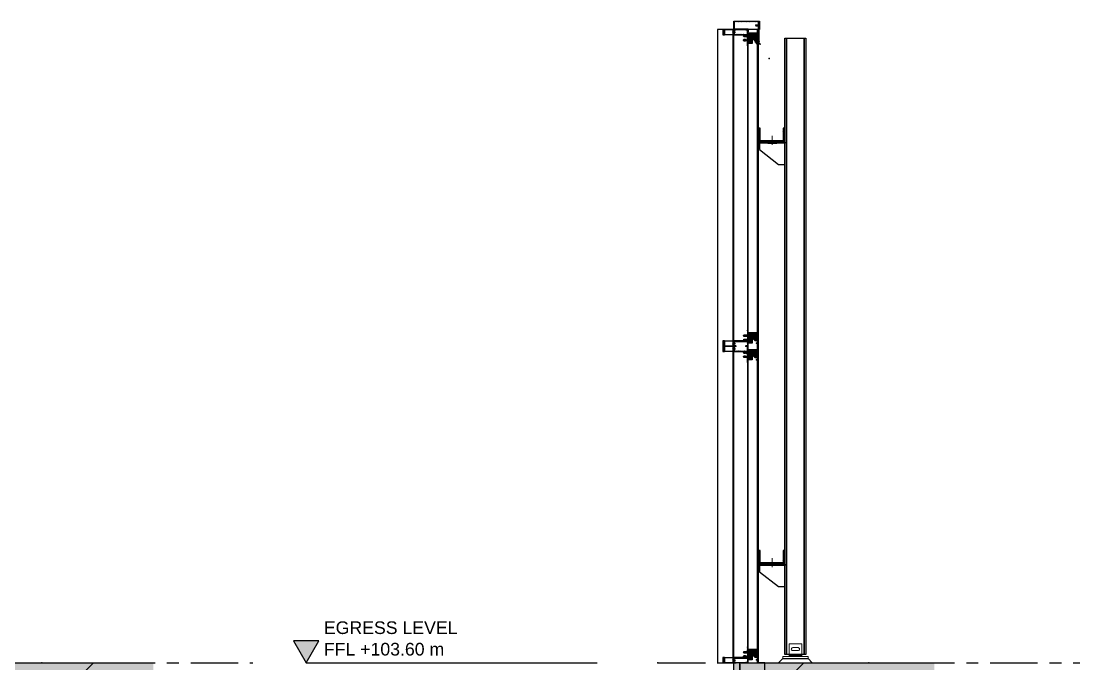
# Model space of a CAD drawing. Header units: millimetres. Extents: x -25371 to 2282244, y -90657 to 147824.
# Drawn here: x 2051608 to 2056627, y -2337 to 707 of the extents above; entities that cross this region are included whole.
import ezdxf
from ezdxf.xclip import XClip

# ---------------------------------------------------------------- set-up
doc = ezdxf.new("R2010")
doc.units = ezdxf.units.MM
doc.header["$XCLIPFRAME"] = 0
doc.set_wipeout_variables(frame=1)
for name, pattern in [('CENTER', [50.8, 31.75, -6.35, 6.35, -6.35]), ('TA_GL_000.90000', [2.475, 0.9, -0.225, 0.225, -0.225, 0.9]), ('TA_HL_001.00000', [6.5, 3.55, -2.95]), ('XKITLINE00', [0])]:
    doc.linetypes.add(name, pattern=pattern)
for name, color, linetype in [('000 - 0_SYM_DWG_GRIDLINE_MAIN_COLOR_251', 7, 'Continuous'), ('000 - 0_SYM_DWG_LEVEL_MAIN_COLOR_2', 7, 'Continuous'), ('000 - 0_SYM_DWG_LEVEL_TEXT', 7, 'Continuous'), ('000 - CONCRETE_COL_CUT_COLOR_1', 7, 'Continuous'), ('000 - CONCRETE_COL_CUT_COLOR_5', 7, 'Continuous'), ('000 - CONCRETE_COL_HATCH_', 7, 'Continuous'), ('000 - CONCRETE_COL_WIPEOUT_', 7, 'Continuous'), ('000 - EXISTING_PRECAST_CUT_COLOR_1', 7, 'Continuous'), ('000 - EXISTING_PRECAST_CUT_COLOR_3', 7, 'Continuous'), ('000 - EXISTING_PRECAST_HATCH_', 7, 'Continuous'), ('000 - EXISTING_STEEL-STRUCTURE_MAIN_COLOR_1', 7, 'Continuous'), ('000 - GRID', 7, 'CENTER'), ('000 - L I N E 0.1', 7, 'Continuous'), ('000 - STRUCTURE_STEEL_ACCESORIES_MAIN_COLOR_1', 7, 'Continuous'), ('000 - STRUCTURE_STEEL_FASTERN_MAIN_COLOR_2', 7, 'Continuous'), ('000 - STRUCTURE_STEEL_FRAMING_CUT_COLOR_4', 7, 'Continuous'), ('000 - STRUCTURE_STEEL_FRAMING_HATCH_', 7, 'Continuous'), ('000 - STRUCTURE_STEEL_FRAMING_MAIN_COLOR_1', 7, 'Continuous'), ('000 - STRUCTURE_STEEL_FRAMING_MAIN_COLOR_2', 7, 'Continuous'), ('000 - STRUCTURE_STEEL_FRAMING_SUB_COLOR_2', 7, 'Continuous'), ('000 - STRUCTURE_STEEL_FRAMING_WIPEOUT_', 7, 'Continuous'), ('010 - ASPG_ACCESSORIES_MAIN_COLOR_1', 7, 'Continuous'), ('010 - ASPG_ACCESSORIES_MAIN_COLOR_2', 7, 'Continuous'), ('010 - ASPG_ACCESSORIES_SUB_COLOR_3', 7, 'Continuous'), ('010 - ASPG_EXTR_MAIN_COLOR_2', 7, 'Continuous'), ('010 - ASPG_EXTR_WIPEOUT_', 7, 'Continuous'), ('010 - ASPG_FASTERN_MAIN_COLOR_1', 7, 'Continuous'), ('010 - ASPG_FASTERN_SUB_COLOR_2', 7, 'Continuous'), ('010 - ASPG_FASTERN_WIPEOUT_', 7, 'Continuous'), ('010 - ASPG_FLASHING_CUT_COLOR_3', 7, 'Continuous'), ('010 - ASPG_FLASHING_CUT_COLOR_4', 7, 'Continuous'), ('010 - ASPG_FLASHING_CUT_COLOR_5', 7, 'Continuous'), ('010 - ASPG_FLASHING_HATCH_', 7, 'Continuous'), ('010 - ASPG_FRAMING_CUT_COLOR_4', 7, 'Continuous'), ('010 - ASPG_FRAMING_HATCH_', 7, 'Continuous'), ('010 - ASPG_FRAMING_SUB_COLOR_2', 7, 'Continuous'), ('010 - ASPG_FRAMING_WIPEOUT_', 7, 'Continuous'), ('HATCH', 7, 'Continuous')]:
    doc.layers.add(name, color=color, linetype=linetype)
doc.layers.add('000 - STRUCTURE_STEEL_FRAMING_DEF_SUB', color=7, linetype='Continuous', plot=False)
doc.layers.add('010 - ASPG_ACCESSORIES_DEF_SUB', color=7, linetype='Continuous', plot=False)
doc.layers.add('Part', color=7, linetype='Continuous', lineweight=0)
doc.layers.add('SCREW', color=7, linetype='Continuous', lineweight=5)
doc.styles.add('Arial_1', font='arial.ttf', dxfattribs={"height": 400})
doc.styles.add('Cetury Gothic', font='swissl.ttf')
doc.styles.add('TA', font='', dxfattribs={"height": 4.5})
doc.styles.get('TA').set_extended_font_data('Cordia New')
pattern_1 = [(45, (2715.48714, 3084.9077), (-0.265165043, 0.265165043), []), (45, (2715.6639, 3084.9077), (-0.265165043, 0.265165043), [])]

# ---------------------------------------------------------------- blocks, each defined once
blk = doc.blocks.new('*U2178')
at = {"layer": '000 - EXISTING_PRECAST_HATCH_'}
h = blk.add_hatch(dxfattribs=at)
h.set_pattern_fill('AR-CONC', scale=0.04)
h.set_pattern_definition([(50, (7847.7455, -854306.8257), (7.28738676, -0.63756342), [0.762, -8.382]), (355, (7847.7455, -854306.826), (-1.40973686, 7.64227381), [0.6096, -6.70562337]), (100.4514447, (7848.353, -854306.879), (5.877649884, 7.004710076), [0.64760035, -7.123609784]), (46.1842, (7847.7455, -854304.794), (10.84316164, -1.68169312), [1.143, -12.573]), (96.6355576, (7848.649, -854304.934), (9.49616536, 9.89704498), [0.97140093, -10.68542433]), (351.1841512, (7847.745, -854304.794), (9.49616536, 9.89704498), [0.91439868, -10.05838928]), (21, (7848.7615, -854305.3017), (6.06457565, -4.090607927), [0.762, -8.382]), (326, (7848.7615, -854305.302), (2.472081134, 7.367518645), [0.6096, -6.7056]), (71.451445, (7849.267, -854305.6426), (8.53665677, 3.276910755), [0.64760035, -7.123597504]), (37.5, (7847.7455, -854306.8257), (0.12354413, 3.382201555), [0, -6.62432, 0, -6.8072, 0, -6.731]), (7.5, (7847.7455, -854306.8257), (2.6727865, 4.007222993), [0, -3.88112, 0, -6.47192, 0, -2.5654]), (327.5, (7845.4798, -854306.8257), (5.423623807, -0.22914976), [0, -2.54, 0, -7.9248, 0, -10.5156]), (317.5, (7844.464, -854306.8257), (5.925167255, 1.017059641), [0, -3.302, 0, -5.26288, 0, -7.4676])])
h.paths.add_polyline_path([(0, 0), (3923.9, 0), (3923.9, -100), (0, -100)])
h = blk.add_hatch(dxfattribs=at)
h.set_pattern_fill('ANSI31', scale=0.5)
h.set_pattern_definition([(45, (7847.7, -854306.8), (-841.899, 841.899), [])])
h.paths.add_polyline_path([(0, 0), (3923.9, 0), (3923.9, -100), (0, -100)])
at = {"layer": '000 - CONCRETE_COL_CUT_COLOR_1', "color": 7, "lineweight": -2}
blk.add_lwpolyline([(0, 0), (3923.9, 0), (3923.9, -100), (0, -100), (0, -100), (0, -100), (0, -100), (0, -100), (0, -100), (0, -100), (0, -100), (0, -100), (0, -100), (0, -100), (0, -100), (0, -100), (0, -100), (0, -100), (0, -100), (0, -100), (0, -100), (0, -100), (0, -100), (0, -100), (0, -100), (0, -100), (0, -100), (0, -100), (0, -100), (0, -100), (0, -100), (0, -100), (0, -100), (0, -100), (0, -100), (0, -100), (0, -100), (0, -100), (0, -100), (0, -100), (0, -100), (0, -100), (0, -100), (0, -100), (0, -100), (0, -100), (0, -100), (0, -100)], close=True, dxfattribs=at)
blk = doc.blocks.new('*U2179')
at = {"layer": '000 - CONCRETE_COL_HATCH_'}
h = blk.add_hatch(dxfattribs=at)
h.set_pattern_fill('AR-CONC', scale=0.04)
h.set_pattern_definition([(50, (240, -784177.6973), (7.28738676, -0.63756342), [0.762, -8.382]), (355, (240, -784177.697), (-1.40973686, 7.64227381), [0.6096, -6.70562337]), (100.4514447, (240.607, -784177.7505), (5.877649884, 7.004710076), [0.64760035, -7.123609784]), (46.1842, (240, -784175.665), (10.84316164, -1.68169312), [1.143, -12.573]), (96.6355576, (240.904, -784175.805), (9.49616536, 9.89704498), [0.97140093, -10.68542433]), (351.1841512, (240, -784175.665), (9.49616536, 9.89704498), [0.91439868, -10.05838928]), (21, (241.016, -784176.1733), (6.06457565, -4.090607927), [0.762, -8.382]), (326, (241.016, -784176.173), (2.472081134, 7.367518645), [0.6096, -6.7056]), (71.451445, (241.5214, -784176.514), (8.53665677, 3.276910755), [0.64760035, -7.123597504]), (37.5, (240, -784177.6973), (0.12354413, 3.382201555), [0, -6.62432, 0, -6.8072, 0, -6.731]), (7.5, (240, -784177.6973), (2.6727865, 4.007222993), [0, -3.88112, 0, -6.47192, 0, -2.5654]), (327.5, (237.7343, -784177.6973), (5.423623807, -0.22914976), [0, -2.54, 0, -7.9248, 0, -10.5156]), (317.5, (236.7183, -784177.6973), (5.925167255, 1.01705964), [0, -3.302, 0, -5.26288, 0, -7.4676])])
h.paths.add_polyline_path([(0, 0), (120, 0), (120, 2600), (0, 2600), (0, 1371.1)])
at = {"layer": '000 - CONCRETE_COL_CUT_COLOR_1', "color": 7, "lineweight": -2}
blk.add_lwpolyline([(0, 0), (120, 0), (120, 2600), (0, 2600), (0, 1371.1), (0, 1371.1), (0, 1371.1), (0, 1371.1), (0, 1371.1), (0, 1371.1), (0, 1371.1), (0, 1371.1), (0, 1371.1), (0, 1371.1), (0, 1371.1), (0, 1371.1), (0, 1371.1), (0, 1371.1), (0, 1371.1), (0, 1371.1), (0, 1371.1), (0, 1371.1), (0, 1371.1), (0, 1371.1), (0, 1371.1), (0, 1371.1), (0, 1371.1), (0, 1371.1), (0, 1371.1), (0, 1371.1), (0, 1371.1), (0, 1371.1), (0, 1371.1), (0, 1371.1), (0, 1371.1), (0, 1371.1), (0, 1371.1), (0, 1371.1), (0, 1371.1), (0, 1371.1), (0, 1371.1), (0, 1371.1), (0, 1371.1), (0, 1371.1), (0, 1371.1), (0, 1371.1), (0, 1371.1), (0, 1371.1)], close=True, dxfattribs=at)
blk = doc.blocks.new('*U2180')
at = {"layer": '000 - EXISTING_PRECAST_HATCH_'}
h = blk.add_hatch(dxfattribs=at)
h.set_pattern_fill('AR-CONC', scale=0.04)
h.set_pattern_definition([(50, (60, -784177.6973), (7.28738676, -0.63756342), [0.762, -8.382]), (355, (60, -784177.697), (-1.40973686, 7.64227381), [0.6096, -6.70562337]), (100.4514447, (60.607, -784177.7505), (5.877649884, 7.004710076), [0.64760035, -7.123609784]), (46.1842, (60, -784175.665), (10.84316164, -1.68169312), [1.143, -12.573]), (96.6355576, (60.904, -784175.805), (9.49616536, 9.89704498), [0.97140093, -10.68542433]), (351.1841512, (60, -784175.665), (9.49616536, 9.89704498), [0.91439868, -10.05838928]), (21, (61.016, -784176.1733), (6.06457565, -4.090607927), [0.762, -8.382]), (326, (61.016, -784176.173), (2.472081134, 7.367518645), [0.6096, -6.7056]), (71.451445, (61.5214, -784176.514), (8.53665677, 3.276910755), [0.64760035, -7.123597504]), (37.5, (60, -784177.6973), (0.12354413, 3.382201555), [0, -6.62432, 0, -6.8072, 0, -6.731]), (7.5, (60, -784177.6973), (2.6727865, 4.007222993), [0, -3.88112, 0, -6.47192, 0, -2.5654]), (327.5, (57.7343, -784177.6973), (5.423623807, -0.22914976), [0, -2.54, 0, -7.9248, 0, -10.5156]), (317.5, (56.7183, -784177.6973), (5.925167255, 1.01705964), [0, -3.302, 0, -5.26288, 0, -7.4676])])
h.paths.add_polyline_path([(0, 0), (30, 0), (30, 2600), (0, 2600), (0, 1371.1)])
h = blk.add_hatch(dxfattribs=at)
h.set_pattern_fill('ANSI31', scale=0.5)
h.set_pattern_definition([(45, (60, -784177.7), (-841.899, 841.899), [])])
h.paths.add_polyline_path([(0, 0), (30, 0), (30, 2600), (0, 2600), (0, 1371.1)])
at = {"layer": '000 - CONCRETE_COL_CUT_COLOR_1', "color": 7, "lineweight": -2}
blk.add_lwpolyline([(0, 0), (30, 0), (30, 2600), (0, 2600), (0, 1371.1), (0, 1371.1), (0, 1371.1), (0, 1371.1), (0, 1371.1), (0, 1371.1), (0, 1371.1), (0, 1371.1), (0, 1371.1), (0, 1371.1), (0, 1371.1), (0, 1371.1), (0, 1371.1), (0, 1371.1), (0, 1371.1), (0, 1371.1), (0, 1371.1), (0, 1371.1), (0, 1371.1), (0, 1371.1), (0, 1371.1), (0, 1371.1), (0, 1371.1), (0, 1371.1), (0, 1371.1), (0, 1371.1), (0, 1371.1), (0, 1371.1), (0, 1371.1), (0, 1371.1), (0, 1371.1), (0, 1371.1), (0, 1371.1), (0, 1371.1), (0, 1371.1), (0, 1371.1), (0, 1371.1), (0, 1371.1), (0, 1371.1), (0, 1371.1), (0, 1371.1), (0, 1371.1), (0, 1371.1), (0, 1371.1)], close=True, dxfattribs=at)
blk = doc.blocks.new('C-1-VS01-AR-2553-01 -B_20260628-154852_SECTION_A-1_ST')
at = {"layer": '000 - EXISTING_STEEL-STRUCTURE_MAIN_COLOR_1', "color": 7, "lineweight": 9}
blk.add_line((-12170, 101000), (-12170, 103600), dxfattribs=at)
at = {"layer": '000 - EXISTING_PRECAST_CUT_COLOR_3', "color": 7}
blk.add_blockref('*U2178', (-12050, 103600), dxfattribs=at)
at = {"layer": '000 - CONCRETE_COL_CUT_COLOR_5', "color": 7}
blk.add_blockref('*U2179', (-12170, 101000), dxfattribs=at)
at = {"layer": '000 - EXISTING_PRECAST_CUT_COLOR_1', "color": 7}
blk.add_blockref('*U2180', (-12200, 101000), dxfattribs=at)
blk = doc.blocks.new('*U2237')
at = {"layer": '000 - 0_SYM_DWG_GRIDLINE_MAIN_COLOR_251', "color": 7, "linetype": 'ByBlock', "ltscale": 5}
blk.add_line((20, 0), (-33.15, 0), dxfattribs=at)
at = {"layer": '000 - 0_SYM_DWG_GRIDLINE_MAIN_COLOR_251', "color": 7}
for p in [(-13.15, 0), (0, 0)]:
    blk.add_point(p, dxfattribs=at)
at = {"color": 7, "style": 'TA', "flags": 1}
blk.add_attdef('LOCATION', (6, -6), '', height=4.5, rotation=270, dxfattribs=at)
blk = doc.blocks.new('C-1-VS01_REV00_20260628-190442_SECTION_A-1_DIMS')
at = {"layer": '000 - GRID', "color": 7, "linetype": 'TA_GL_000.90000', "xscale": 50.00000000000004, "yscale": 50.00000000000004, "zscale": 50.00000000000004, "rotation": 180}
blk.add_blockref('*U2237', (-12194.8, 103600), dxfattribs=at)
blk = doc.blocks.new('*A2164')
at = {"layer": 'Part', "color": 7, "linetype": 'XKITLINE00', "lineweight": 0}
for p, q in [((560.731873, 232.946249), (560.571873, 232.946249)), ((560.571873, 232.946249), (560.571873, 231.646249)), ((560.731873, 231.766249), (560.731873, 232.946249)), ((563.071873, 232.946249), (562.911873, 232.946249)), ((562.911873, 232.946249), (562.911873, 231.766249)), ((563.071873, 231.646249), (563.071873, 232.946249)), ((560.571873, 231.646249), (563.071873, 231.646249)), ((562.911873, 231.766249), (560.731873, 231.766249))]:
    blk.add_line(p, q, dxfattribs=at)
blk = doc.blocks.new('*A2165')
at = {"layer": 'Part', "color": 7, "linetype": 'XKITLINE00', "lineweight": 0}
for p, q in [((560.671873, 231.526249), (560.671873, 231.646249)), ((563.071873, 231.526249), (560.671873, 231.526249)), ((563.071873, 231.646249), (563.071873, 231.526249))]:
    blk.add_line(p, q, dxfattribs=at)
blk = doc.blocks.new('*U2166')
at = {"color": 7}
blk.add_wipeout([(-120, 100), (-120, 106), (-125, 106), (-125, 171), (-117, 171), (-117, 112), (-8, 112), (-8, 171), (0, 171), (0, 106), (0, 100), (0, 0), (-30, 0), (-120, 70)], dxfattribs=at)
at = {"layer": '000 - STRUCTURE_STEEL_FRAMING_HATCH_'}
h = blk.add_hatch(dxfattribs=at)
h.set_pattern_fill('ANSI32', scale=0.5)
h.paths.add_polyline_path([(-125, 171), (-125, 106), (0, 106), (0, 171), (-8, 171), (-8, 112), (-117, 112), (-117, 171)])
h = blk.add_hatch(dxfattribs=at)
h.set_pattern_fill('ANSI32', style=0)
h.set_pattern_definition(pattern_1)
h.paths.add_polyline_path([(-38, 106), (-38, 100), (-82, 100), (-82, 106)], flags=17)
h = blk.add_hatch(dxfattribs=at)
h.set_pattern_fill('ANSI32', style=0)
h.set_pattern_definition(pattern_1)
h.paths.add_polyline_path([(-53, 112), (-53, 106), (-67, 106), (-67, 112)], flags=17)
at = {"layer": '000 - STRUCTURE_STEEL_FRAMING_CUT_COLOR_4', "color": 7}
blk.add_lwpolyline([(-125, 171), (-125, 106), (0, 106), (0, 171), (-8, 171), (-8, 112), (-117, 112), (-117, 171), (-125, 171)], dxfattribs=at)
at = {"layer": '000 - STRUCTURE_STEEL_FRAMING_DEF_SUB', "color": 7, "linetype": 'XKITLINE00', "lineweight": 0}
blk.add_line((-60, 92.1), (-60, 135), dxfattribs=at)
blk.add_line((-60, 92.1), (-60, 135), dxfattribs=at)
at = {"layer": '000 - STRUCTURE_STEEL_FRAMING_HATCH_', "color": 7, "linetype": 'XKITLINE00', "lineweight": 0}
for p, q in [((-82, 100), (-82, 106)), ((-82, 100), (-82, 106)), ((-67, 106), (-67, 112)), ((-67, 106), (-67, 112)), ((-53, 106), (-53, 112)), ((-53, 106), (-53, 112)), ((-38, 100), (-38, 106)), ((-38, 100), (-38, 106))]:
    blk.add_line(p, q, dxfattribs=at)
at = {"layer": '000 - STRUCTURE_STEEL_FRAMING_MAIN_COLOR_2', "color": 7}
blk.add_lwpolyline([(-120, 106), (0, 106), (0, 100), (-120, 100)], close=True, dxfattribs=at)
blk.add_lwpolyline([(-120, 100), (-120, 70), (-30, 0), (0, 0), (0, 100), (-120, 100)], dxfattribs=at)
at = {"color": 7, "lineweight": 0, "xscale": 50, "yscale": 50, "zscale": 50}
blk.add_blockref('*A2164', (-28153.6, -11476.3), dxfattribs=at)
at = {"layer": '000 - STRUCTURE_STEEL_FRAMING_MAIN_COLOR_2', "color": 7, "xscale": 50, "yscale": 50, "zscale": 50}
blk.add_blockref('*A2165', (-28153.6, -11476.3), dxfattribs=at)
blk = doc.blocks.new('*U2234')
at = {"color": 7}
blk.add_wipeout([(60, 20), (60, 30), (-60, 30), (-60, 20), (-80, 0), (80, 0)], dxfattribs=at)
blk.add_wipeout([(-225, 0), (-175, 0), (-175, 3000), (-225, 3000)], dxfattribs=at).dxf.layer = '000 - STRUCTURE_STEEL_FRAMING_WIPEOUT_'
blk.add_wipeout([(-50, 40), (50, 40), (50, 2960), (-50, 2960)], dxfattribs=at)
at = {"layer": '000 - STRUCTURE_STEEL_ACCESORIES_MAIN_COLOR_1', "color": 7, "lineweight": 0}
for p, q in [((30, 90), (-30, 90)), ((-30, 90), (-30, 30)), ((30, 30), (30, 90)), ((30, 35), (-30, 35))]:
    blk.add_line(p, q, dxfattribs=at)
blk.add_lwpolyline([(-15.2, 71.5), (-12.5, 72), (12.5, 72), (15.2, 71.5), (17.4, 69.9), (19, 67.7), (19.5, 65), (19, 62.3), (17.4, 60.1), (15.2, 58.5), (12.5, 58), (-12.5, 58), (-15.2, 58.5), (-17.4, 60.1), (-19, 62.3), (-19.5, 65), (-19, 67.7), (-17.4, 69.9), (-15.2, 71.5)], close=True, dxfattribs=at)
at = {"layer": '000 - STRUCTURE_STEEL_FASTERN_MAIN_COLOR_2', "color": 7}
blk.add_line((-60, 20), (60, 20), dxfattribs=at)
at = {"layer": '000 - STRUCTURE_STEEL_FASTERN_MAIN_COLOR_2', "color": 7, "lineweight": 0}
blk.add_lwpolyline([(60, 20), (60, 30), (-60, 30), (-60, 20), (-80, 0), (80, 0)], close=True, dxfattribs=at)
at = {"layer": '000 - STRUCTURE_STEEL_FRAMING_MAIN_COLOR_1', "color": 7}
for points in [[(-50, 2960), (-42, 2960), (-42, 40), (-50, 40)], [(42, 2960), (50, 2960), (50, 40), (42, 40)]]:
    blk.add_lwpolyline(points, close=True, dxfattribs=at)
at = {"layer": '000 - STRUCTURE_STEEL_FRAMING_SUB_COLOR_2', "color": 7}
blk.add_lwpolyline([(-42, 2960), (42, 2960), (42, 40), (-42, 40)], close=True, dxfattribs=at)
at = {"color": 7}
blk.add_blockref('*U2166', (-50, 361.5), dxfattribs=at)
blk.add_blockref('*U2166', (-50, 361.5), dxfattribs=at)
at = {"layer": '000 - STRUCTURE_STEEL_FRAMING_MAIN_COLOR_1', "color": 7}
for points in [[(-225, 0), (-180, 0), (-180, 3000), (-225, 3000)], [(-180, 0), (-175, 0), (-175, 3000), (-180, 3000)]]:
    blk.add_lwpolyline(points, close=True, dxfattribs=at)
at = {"color": 7}
blk.add_blockref('*U2166', (-50, 2361.5), dxfattribs=at)
blk.add_blockref('*U2166', (-50, 2361.5), dxfattribs=at)
blk = doc.blocks.new('000_ASPG_TYP_FILES_20260218-010703_FRAME_EXTR_HONLIZONTAL')
at = {"layer": '010 - ASPG_FRAMING_HATCH_'}
h = blk.add_hatch(dxfattribs=at)
h.set_pattern_fill('ANSI32', scale=0.1)
edge = h.paths.add_edge_path()
edge.add_line((74.7, 2), (25, 2))
edge.add_line((25, 2), (25, 67))
edge.add_arc((24.7, 67), 0.3, 0, 90)
edge.add_line((24.7, 67.3), (0.3, 67.3))
edge.add_arc((0.3, 67), 0.3, 90, 180)
edge.add_line((0, 67), (0, 57.6))
edge.add_arc((0.3, 57.6), 0.3, 180, 270)
edge.add_line((0.3, 57.3), (1.7, 57.3))
edge.add_arc((1.7, 57.6), 0.3, 270, 360)
edge.add_line((2, 57.6), (2, 65))
edge.add_arc((2.3, 65), 0.3, 90, 180, ccw=False)
edge.add_line((2.3, 65.3), (22.7, 65.3))
edge.add_arc((22.7, 65), 0.3, 0, 90, ccw=False)
edge.add_line((23, 65), (23, 49))
edge.add_line((23, 49), (23.5, 48.5))
edge.add_line((23.5, 48.5), (23, 48))
edge.add_line((23, 48), (23, 22.3))
edge.add_line((23, 22.3), (23.5, 21.8))
edge.add_line((23.5, 21.8), (23, 21.3))
edge.add_line((23, 21.3), (23, 2.3))
edge.add_arc((22.7, 2.3), 0.3, -90, 0, ccw=False)
edge.add_line((22.7, 2), (2.3, 2))
edge.add_arc((2.3, 2.3), 0.3, 180, 270, ccw=False)
edge.add_line((2, 2.3), (2, 9.7))
edge.add_arc((1.7, 9.7), 0.3, 0, 90)
edge.add_line((1.7, 10), (0.3, 10))
edge.add_arc((0.3, 9.7), 0.3, 90, 180)
edge.add_line((0, 9.7), (0, 0.3))
edge.add_arc((0.3, 0.3), 0.3, 180, 270)
edge.add_line((0.3, 0), (74.7, 0))
at = {"layer": '010 - ASPG_ACCESSORIES_DEF_SUB', "color": 7}
for p in [(0, 67.3), (0, 57.3), (25, 67.3), (25, 67.3), (0, 10), (0, 10), (0, 0), (75, 2), (75, 0)]:
    blk.add_point(p, dxfattribs=at)
at = {"layer": '010 - ASPG_FRAMING_CUT_COLOR_4', "color": 7}
blk.add_line((75, 0.3), (75, 1.7), dxfattribs=at)
blk.add_lwpolyline([(74.7, 2), (25, 2), (25, 67, 0.414214), (24.7, 67.3), (0.3, 67.3, 0.414214), (0, 67), (0, 57.6, 0.414214), (0.3, 57.3), (1.7, 57.3, 0.414214), (2, 57.6), (2, 65, -0.414214), (2.3, 65.3), (22.7, 65.3, -0.414214), (23, 65), (23, 49), (23.5, 48.5), (23, 48), (23, 22.3), (23.5, 21.8), (23, 21.3), (23, 2.3, -0.414214), (22.7, 2), (2.3, 2, -0.414214), (2, 2.3), (2, 9.7, 0.414214), (1.7, 10), (0.3, 10, 0.414214), (0, 9.7), (0, 0.3, 0.414214), (0.3, 0), (74.7, 0)], format="xyb", dxfattribs=at)
for centre, start, end in [((0.3, 57.6), 180, 270), ((1.7, 57.6), 270, 0), ((2.3, 65), 90, 180), ((0.3, 9.7), 90, 180), ((0.3, 0.3), 180, 270), ((1.7, 9.7), 0, 90), ((2.3, 2.3), 180, 270), ((22.7, 2.3), 270, 0), ((74.7, 1.7), 0, 90), ((74.7, 0.3), 270, 0)]:
    blk.add_arc(centre, 0.3, start, end, dxfattribs=at)
blk = doc.blocks.new('PZG35-9D5')
at = {"layer": '010 - ASPG_FASTERN_MAIN_COLOR_1', "color": 7}
for p, q in [((-1.4, 0), (-1.4, -1.1)), ((0, 3.7), (0, -10.5)), ((1.4, 0), (1.4, -0.6)), ((-1.9, -1.4), (1.9, -0.9)), ((-1.9, -1.4), (-1.4, -1.1)), ((-1.9, -1.4), (-1.4, -1.7)), ((-1.9, -2.7), (1.9, -2.2)), ((-1.9, -2.7), (-1.4, -2.4)), ((-1.9, -2.7), (-1.4, -3)), ((-1.9, -4), (-1.4, -3.7)), ((-1.9, -4), (-1, -3.9)), ((-1.9, -4), (-1.4, -4.3)), ((-1.4, -1.1), (1.4, -0.6)), ((-1.4, -1.7), (1.4, -1.2)), ((-1.4, -1.7), (-1.4, -2.4)), ((-1.4, -2.4), (1.4, -1.9)), ((-1.4, -3), (1.4, -2.5)), ((-1.4, -3), (-1.4, -3.7)), ((-1.4, -3.7), (-0.8, -3.6)), ((-1.4, -4.3), (-1.4, -8.1)), ((-1.4, -4.3), (-1.2, -4.3)), ((0, -9.5), (-1.4, -8.1)), ((0, -9.5), (1.4, -8.1)), ((0.6, -3.3), (1.4, -3.2)), ((0.7, -3.7), (1.9, -3.5)), ((0.7, -3.9), (1.4, -3.8)), ((0.7, -4.6), (1.4, -4.5)), ((0.7, -5), (1.9, -4.8)), ((0.7, -5.2), (1.4, -5.1)), ((1.9, -0.9), (1.4, -0.6)), ((1.9, -0.9), (1.4, -1.2)), ((1.4, -1.2), (1.4, -1.9)), ((1.9, -2.2), (1.4, -1.9)), ((1.9, -2.2), (1.4, -2.5)), ((1.4, -2.5), (1.4, -3.2)), ((1.9, -3.5), (1.4, -3.2)), ((1.9, -3.5), (1.4, -3.8)), ((1.4, -3.8), (1.4, -4.5)), ((1.9, -4.8), (1.4, -4.5)), ((1.9, -4.8), (1.4, -5.1)), ((1.4, -5.1), (1.4, -8.1))]:
    blk.add_line(p, q, dxfattribs=at)
blk.add_lwpolyline([(0, -9.5), (0.7, -5.2), (0.7, -3.6, 0.417657), (0.4, -3.3, 0.108102), (-0.8, -3.6), (-1.4, -4.7)], format="xyb", dxfattribs=at)
blk = doc.blocks.new('*U2484')
at = {"layer": 'SCREW', "color": 7}
blk.add_lwpolyline([(3, 1.8, 0.09906), (0.8, 2.5), (0.8, 2.3), (-0.8, 2.3), (-0.8, 2.5, 0.09906), (-3, 1.8, 0.266588), (-3.5, 1), (-3.5, 0.2, 0.414214), (-3.3, 0), (3.3, 0, 0.414214), (3.5, 0.2), (3.5, 1, 0.266588)], format="xyb", close=True, dxfattribs=at)
blk.add_blockref('PZG35-9D5', (0, 0), dxfattribs=at)
blk = doc.blocks.new('000_ASPG_TYP_FILES_BK_FOR_ASPG_LOUVERS_SIDE_VIEW')
at = {"color": 7}
blk.add_point((0, 0), dxfattribs=at)
at = {"layer": '010 - ASPG_ACCESSORIES_MAIN_COLOR_1', "color": 7}
blk.add_line((2.8, -12.5), (2.8, 12.5), dxfattribs=at)
for points in [[(43.2, -12.5), (0.8, -12.5), (0.8, 12.5), (43.2, 12.5)], [(52.5, 12.5), (43.2, 12.5), (43.2, -12.5), (52.5, -12.5)]]:
    blk.add_lwpolyline(points, close=True, dxfattribs=at)
at = {"layer": '010 - ASPG_ACCESSORIES_SUB_COLOR_3', "color": 7}
for p, q in [((43.5, -12.5), (43.5, 12.5)), ((43.8, -12.5), (43.8, 12.5)), ((44.3, -12.5), (44.3, 12.5)), ((45, -12.5), (45, 12.5)), ((45.8, -12.5), (45.8, 12.5)), ((46.7, -12.5), (46.7, 12.5)), ((47.6, -12.5), (47.6, 12.5)), ((48.6, -12.5), (48.6, 12.5)), ((50.6, -12.5), (50.6, 12.5)), ((51.4, -12.5), (51.4, 12.5)), ((52.1, -12.5), (52.1, 12.5)), ((52.5, -12.5), (52.5, 12.5))]:
    blk.add_line(p, q, dxfattribs=at)
at = {"layer": 'SCREW', "color": 7, "rotation": 270}
blk.add_blockref('*U2484', (2.8, 0), dxfattribs=at)
blk = doc.blocks.new('A$C57452C2B')
at = {"layer": '010 - ASPG_FASTERN_MAIN_COLOR_1', "color": 7}
for p, q in [((0.003, 0.0005), (0.003, 0.004)), ((0.01, 0), (0.004, 0)), ((0.007, 0.031), (0.0045, 0.021)), ((0.005, 0.0005), (0.005, 0.004)), ((0.009, 0.0005), (0.009, 0.004)), ((0.011, 0.0005), (0.011, 0.004))]:
    blk.add_line(p, q, dxfattribs=at)
for points in [[(0.014, 0.005), (0.014, 0.006), (0, 0.006), (0, 0.005), (0.003, 0.004), (0.011, 0.004)], [(0.0045, 0.021), (0.0045, 0.028), (0.007, 0.031), (0.0095, 0.028), (0.0095, 0.021)]]:
    blk.add_lwpolyline(points, close=True, dxfattribs=at)
for centre, radius, start, end in [((0.004, 0.0013), 0.00125, 216.8699, 323.1301), ((0.007, 0.0043), 0.00425, 241.9275, 298.0725), ((0.01, 0.0013), 0.00125, 216.8699, 323.1301)]:
    blk.add_arc(centre, radius, start, end, dxfattribs=at)
at = {"layer": '010 - ASPG_FASTERN_SUB_COLOR_2', "color": 7}
for p in [(0.0095, 0.021), (0.0045, 0.021)]:
    blk.add_line(p, (0.0045, 0.0197), dxfattribs=at)
for points in [[(0.0045, 0.0167, 0.666667), (0.0045, 0.0182), (0.0095, 0.0195, 0.666667), (0.0095, 0.018)], [(0.0045, 0.0152, 0.666667), (0.0045, 0.0167), (0.0095, 0.018, 0.666667), (0.0095, 0.0165)], [(0.0045, 0.0137, 0.666667), (0.0045, 0.0152), (0.0095, 0.0165, 0.666667), (0.0095, 0.015)], [(0.0045, 0.0122, 0.666667), (0.0045, 0.0137), (0.0095, 0.015, 0.666667), (0.0095, 0.0135)], [(0.0045, 0.0107, 0.666667), (0.0045, 0.0122), (0.0095, 0.0135, 0.666667), (0.0095, 0.012)], [(0.0045, 0.0092, 0.666667), (0.0045, 0.0107), (0.0095, 0.012, 0.666667), (0.0095, 0.0105)], [(0.0045, 0.0077, 0.666667), (0.0045, 0.0092), (0.0095, 0.0105, 0.666667), (0.0095, 0.009)], [(0.0045, 0.0062, 0.666667), (0.0045, 0.0077), (0.0095, 0.009, 0.666667), (0.0095, 0.0075)], [(0.0047, 0.006, 0.091189), (0.0045, 0.0062), (0.0095, 0.0075, 0.666667), (0.0095, 0.006)]]:
    blk.add_lwpolyline(points, format="xyb", dxfattribs=at)
for centre, start, end in [((0.0042, 0.0189), 292.6199, 67.3801), ((0.0098, 0.0203), 112.6199, 247.3801)]:
    blk.add_arc(centre, 0.000812, start, end, dxfattribs=at)
blk = doc.blocks.new('A$C6d2a724f')
at = {"color": 7}
blk.add_wipeout([(-3.7, 6.3), (3.7, 6.3), (7.3, 0), (3.7, -6.3), (-3.7, -6.3), (-7.3, 0)], dxfattribs=at).dxf.layer = '010 - ASPG_FASTERN_MAIN_COLOR_1'
at = {"layer": '010 - ASPG_FASTERN_MAIN_COLOR_1', "color": 7}
blk.add_lwpolyline([(-3.7, 6.3), (3.7, 6.3), (7.3, 0), (3.7, -6.3), (-3.7, -6.3), (-7.3, 0)], close=True, dxfattribs=at)
at = {"layer": '010 - ASPG_FASTERN_SUB_COLOR_2', "color": 7}
for radius in [6.33, 3.96]:
    blk.add_circle((0, 0), radius, dxfattribs=at)
blk = doc.blocks.new('A$Cb3d6a647')
at = {"color": 7}
blk.add_wipeout([(0, -50), (0, -50), (0, 0), (40, 0), (40, -40), (33.7, -40), (28.7, -35), (28.7, -25), (27.4, -21.8), (24.2, -20.5), (21, -21.8), (19.7, -25), (19.7, -50)], dxfattribs=at).dxf.layer = '010 - ASPG_FASTERN_WIPEOUT_'
at = {"layer": 'HATCH'}
h = blk.add_hatch(dxfattribs=at)
h.set_pattern_fill('DOTS', scale=0.5)
h.paths.add_polyline_path([(3, 0), (3, -8), (4, -8), (5, -11), (8.5, -11, -0.236068), (9, -12), (9, -19), (5, -19), (4, -22), (3, -22), (3, -28), (4, -28), (5, -31), (8.5, -31, -0.236068), (9, -32), (9, -39), (5, -39), (4, -42), (3, -42), (3, -50), (19.7, -50), (19.7, -25, -1), (28.7, -25), (28.7, -35), (33.7, -40), (40, -40), (40, 0)])
at = {"color": 7}
blk.add_point((40, -50), dxfattribs=at)
at = {"layer": '010 - ASPG_ACCESSORIES_MAIN_COLOR_1', "color": 7}
blk.add_lwpolyline([(0, 0), (3, 0), (3, -50), (0, -50)], close=True, dxfattribs=at)
at = {"layer": '010 - ASPG_ACCESSORIES_MAIN_COLOR_2', "color": 7}
blk.add_lwpolyline([(0, 0), (40, 0), (40, -40), (33.7, -40), (28.7, -35), (28.7, -25, 1), (19.7, -25), (19.7, -50), (0, -50)], format="xyb", close=True, dxfattribs=at)
at = {"color": 7, "extrusion": (0, 0, -1), "xscale": 1000, "yscale": 1000, "zscale": -1000, "rotation": 270}
for p in [(-9, -8), (-9, -28)]:
    blk.add_blockref('A$C57452C2B', p, dxfattribs=at)
at = {"color": 7}
blk.add_blockref('A$C6d2a724f', (24.2, -25), dxfattribs=at)
blk = doc.blocks.new('*U2235')
at = {"color": 7}
blk.add_wipeout([(1475, 2), (25, 2), (25, 67.3), (1475, 67.3)], dxfattribs=at).dxf.layer = '010 - ASPG_FRAMING_WIPEOUT_'
blk.add_blockref('000_ASPG_TYP_FILES_20260218-010703_FRAME_EXTR_HONLIZONTAL', (0, 0), dxfattribs=at)
at = {"color": 7, "xscale": -1}
blk.add_blockref('000_ASPG_TYP_FILES_20260218-010703_FRAME_EXTR_HONLIZONTAL', (1500, 0), dxfattribs=at)
at = {"color": 7}
blk.add_wipeout([(3000, 67.8), (3000, 144.8), (0, 144.8), (0, 67.8)], dxfattribs=at).dxf.layer = '010 - ASPG_EXTR_WIPEOUT_'
blk.add_point((25, 67.3), dxfattribs=at)
at = {"layer": '010 - ASPG_EXTR_MAIN_COLOR_2', "color": 7}
blk.add_lwpolyline([(3000, 69.8), (3000, 144.8), (0, 144.8), (0, 69.8)], close=True, dxfattribs=at)
at = {"layer": '010 - ASPG_FRAMING_SUB_COLOR_2', "color": 7}
blk.add_lwpolyline([(1475, 2), (25, 2), (25, 67.3), (1475, 67.3)], close=True, dxfattribs=at)
at = {"color": 7, "rotation": 90}
for p in [(12.5, 67.3), (1487.5, 67.3)]:
    blk.add_blockref('000_ASPG_TYP_FILES_BK_FOR_ASPG_LOUVERS_SIDE_VIEW', p, dxfattribs=at)
at = {"color": 7, "rotation": 270}
for p in [(65, 0), (1485, 0)]:
    blk.add_blockref('A$Cb3d6a647', p, dxfattribs=at)
blk = doc.blocks.new('*U2236')
at = {"color": 7}
blk.add_wipeout([(1475, 2), (25, 2), (25, 67.3), (1475, 67.3)], dxfattribs=at).dxf.layer = '010 - ASPG_FRAMING_WIPEOUT_'
at = {"layer": '010 - ASPG_FRAMING_SUB_COLOR_2', "color": 7}
blk.add_lwpolyline([(1475, 2), (25, 2), (25, 67.3), (1475, 67.3)], close=True, dxfattribs=at)
at = {"color": 7, "rotation": 90}
for p in [(12.5, 67.3), (1487.5, 67.3)]:
    blk.add_blockref('000_ASPG_TYP_FILES_BK_FOR_ASPG_LOUVERS_SIDE_VIEW', p, dxfattribs=at)
at = {"color": 7}
blk.add_blockref('000_ASPG_TYP_FILES_20260218-010703_FRAME_EXTR_HONLIZONTAL', (0, 0), dxfattribs=at)
at = {"color": 7, "xscale": -1}
blk.add_blockref('000_ASPG_TYP_FILES_20260218-010703_FRAME_EXTR_HONLIZONTAL', (1500, 0), dxfattribs=at)
at = {"color": 7, "rotation": 270}
for p in [(65, 0), (1485, 0)]:
    blk.add_blockref('A$Cb3d6a647', p, dxfattribs=at)
blk = doc.blocks.new('*U2260')
at = {"layer": '000 - 0_SYM_DWG_LEVEL_MAIN_COLOR_2'}
blk.add_hatch(color=7, dxfattribs=at).paths.add_polyline_path([(-80.41, 5.18), (-83.4, 0), (-86.39, 5.18)])
at = {"color": 7}
blk.add_point((0, 0), dxfattribs=at)
at = {"layer": '000 - 0_SYM_DWG_GRIDLINE_MAIN_COLOR_251', "color": 7}
blk.add_lwpolyline([(-83.4, 0), (-23.4, 0), (-18.9, 0), (-14.4, 0)], dxfattribs=at)
at = {"layer": '000 - 0_SYM_DWG_LEVEL_MAIN_COLOR_2', "color": 7, "lineweight": 25}
for p, q in [((-80.41, 5.18), (-86.39, 5.18)), ((-86.39, 5.18), (-83.4, 0)), ((-83.4, 0), (-80.41, 5.18))]:
    blk.add_line(p, q, dxfattribs=at)
at = {"layer": '000 - 0_SYM_DWG_LEVEL_TEXT', "color": 7, "style": 'Arial_1'}
for tag, p in [('LV_NAME_1', (-79.18, 11.92)), ('LV_NAME_2', (-79.19, 6.83)), ('LV_NAME_3', (-79.2, 1.74))]:
    blk.add_attdef(tag, p, '', height=3, dxfattribs=at)
blk = doc.blocks.new('*U2238')
at = {"layer": '000 - 0_SYM_DWG_GRIDLINE_MAIN_COLOR_251', "color": 7, "linetype": 'ByBlock', "ltscale": 5}
blk.add_line((20, 0), (-20, 0), dxfattribs=at)
at = {"layer": '000 - 0_SYM_DWG_GRIDLINE_MAIN_COLOR_251', "color": 7}
blk.add_point((0, 0), dxfattribs=at)
blk.add_point((0, 0), dxfattribs=at)
at = {"color": 7, "style": 'TA', "flags": 1}
blk.add_attdef('LOCATION', (6, -6), '', height=4.5, rotation=270, dxfattribs=at)
blk = doc.blocks.new('A$C09BF45C0')
at = {"layer": '010 - ASPG_ACCESSORIES_SUB_COLOR_3', "color": 7}
for p, q in [((0, 0.019), (0, 0.0195)), ((0.009, 0.0195), (0, 0.0195)), ((0.009, 0.019), (0, 0.019)), ((0.002, 0.019), (0.0025, 0.0172)), ((0.002, 0.0164), (0.007, 0.0175)), ((0.002, 0.0144), (0.007, 0.0155)), ((0.002, 0.0124), (0.007, 0.0135)), ((0.002, 0.0104), (0.007, 0.0115)), ((0.002, 0.0084), (0.0043, 0.0089)), ((0.002, 0.0064), (0.0033, 0.0067)), ((0.002, 0.0044), (0.0027, 0.0046)), ((0.0025, 0.0169), (0.0025, 0.0172)), ((0.0025, 0.0149), (0.0025, 0.0161)), ((0.0025, 0.0129), (0.0025, 0.0141)), ((0.0025, 0.0109), (0.0025, 0.0121)), ((0.0025, 0.0089), (0.0025, 0.0101)), ((0.0025, 0.0069), (0.0025, 0.0081)), ((0.0025, 0.0049), (0.0025, 0.0061)), ((0.0025, 0.0024), (0.0025, 0.0041)), ((0.0025, 0.0024), (0.0045, 0)), ((0.0039, 0.0207), (0.0039, 0.02)), ((0.0039, 0.02), (0.0051, 0.02)), ((0.0045, 0), (0.0065, 0.0081)), ((0.0045, 0), (0.0065, 0.0024)), ((0.0051, 0.02), (0.0051, 0.0207)), ((0.0057, 0.0092), (0.007, 0.0095)), ((0.0065, 0.0081), (0.0057, 0.0015)), ((0.0064, 0.0074), (0.007, 0.0075)), ((0.0065, 0.0158), (0.0065, 0.017)), ((0.0065, 0.0138), (0.0065, 0.015)), ((0.0065, 0.0118), (0.0065, 0.013)), ((0.0065, 0.0098), (0.0065, 0.011)), ((0.0065, 0.0078), (0.0065, 0.009)), ((0.0065, 0.0024), (0.0065, 0.007)), ((0.0065, 0.0058), (0.0065, 0.007)), ((0.0065, 0.0038), (0.0065, 0.005)), ((0.0066, 0.0177), (0.007, 0.019)), ((0.009, 0.019), (0.009, 0.0195))]:
    blk.add_line(p, q, dxfattribs=at)
for points in [[(0.0025, 0.0169), (0.0065, 0.0178, 0.222712), (0.007, 0.0175, -0.168799), (0.0065, 0.017), (0.0025, 0.0161, -0.16927), (0.002, 0.0164, 0.183704)], [(0.0025, 0.0149), (0.0065, 0.0158, 0.222712), (0.007, 0.0155, -0.168799), (0.0065, 0.015), (0.0025, 0.0141, -0.16927), (0.002, 0.0144, 0.183704)], [(0.0025, 0.0129), (0.0065, 0.0138, 0.222712), (0.007, 0.0135, -0.168799), (0.0065, 0.013), (0.0025, 0.0121, -0.16927), (0.002, 0.0124, 0.183704)], [(0.0025, 0.0109), (0.0065, 0.0118, 0.222712), (0.007, 0.0115, -0.168799), (0.0065, 0.011), (0.0025, 0.0101, -0.16927), (0.002, 0.0104, 0.183704)]]:
    blk.add_lwpolyline(points, format="xyb", close=True, dxfattribs=at)
for points in [[(0.0041, 0.0085), (0.0025, 0.0081, -0.16927), (0.002, 0.0084, 0.183704), (0.0025, 0.0089), (0.0065, 0.0098, 0.222712), (0.007, 0.0095, -0.168799), (0.0065, 0.009), (0.0061, 0.009)], [(0.0032, 0.0063), (0.0025, 0.0061, -0.16927), (0.002, 0.0064, 0.183704), (0.0025, 0.0069), (0.0035, 0.0071)], [(0.0027, 0.0042), (0.0025, 0.0041, -0.16927), (0.002, 0.0044, 0.183704), (0.0025, 0.0049)], [(0.0065, 0.0077), (0.0065, 0.0078, 0.222712), (0.007, 0.0075, -0.168799), (0.0065, 0.007), (0.0064, 0.007)]]:
    blk.add_lwpolyline(points, format="xyb", dxfattribs=at)
blk.add_lwpolyline([(0.0025, 0.0049), (0.0028, 0.0049)], dxfattribs=at)
for centre, radius, start, end in [((0.0045, 0.0117), 0.00904, 60.1372, 119.8628), ((0.0176, 0.0018), 0.0151, 151.1413, 177.5421), ((0.0052, 0.008), 0.00131, 2.4501, 128.8284)]:
    blk.add_arc(centre, radius, start, end, dxfattribs=at)
at = {"layer": '010 - ASPG_ACCESSORIES_SUB_COLOR_3', "color": 7, "insert": (0.005, 0.0067), "char_height": 0.001, "width": 0.059684, "attachment_point": 2, "style": 'Cetury Gothic'}
blk.add_mtext('\\A1;{\\H0.7x;\\S3/4;\\H1.429x;" }', dxfattribs=at)
blk = doc.blocks.new('000 - SELF_DRILLING_NO8.')
at = {"layer": '000 - L I N E 0.1', "color": 7, "xscale": 1000, "yscale": 1000, "zscale": 1000, "rotation": 90}
blk.add_blockref('A$C09BF45C0', (19, -4.5), dxfattribs=at)
blk = doc.blocks.new('*U2259')
at = {"layer": '010 - ASPG_FLASHING_HATCH_'}
h = blk.add_hatch(dxfattribs=at)
h.set_pattern_fill('ANSI32', scale=0.03)
h.set_pattern_definition([(45, (0, 0), (-1.01028, 1.01028), []), (45, (0.6735, 0), (-1.01028, 1.01028), [])])
h.paths.add_polyline_path([(54, 0), (52, 0), (52, 38), (-65.3, 38), (-65.3, 0), (-67.3, 0), (-67.3, 40), (54, 40)])
h = blk.add_hatch(dxfattribs=at)
h.set_pattern_fill('ANSI32', scale=0.03)
h.set_pattern_definition([(45, (0, 0), (-1.01028, 1.01028), []), (45, (0.6735, 0), (-1.01028, 1.01028), [])])
edge = h.paths.add_edge_path()
edge.add_line((-65.3, 20), (-65.3, 2))
edge.add_arc((-63.3, 2), 2, 180, 270)
edge.add_line((-63.3, 0), (0, 0))
edge.add_line((0, 0), (0, -10))
edge.add_line((0, -10), (2, -10))
edge.add_line((2, -10), (2, 0))
edge.add_arc((0, 0), 2, 0, 90)
edge.add_line((0, 2), (-63.3, 2))
edge.add_line((-63.3, 2), (-63.3, 20))
edge.add_line((-63.3, 20), (-65.3, 20))
h = blk.add_hatch(dxfattribs=at)
h.set_pattern_fill('ANSI32', scale=0.03)
h.set_pattern_definition([(45, (-5e-11, -50), (-5.0514, 5.0514), []), (45, (3.3676, -50), (-5.0514, 5.0514), [])])
h.paths.add_polyline_path([(57.7, -70.5), (50, -62.8), (50, 38), (52, 38), (52, -62), (59.1, -69.1)])
at = {"color": 7}
blk.add_point((100, -137), dxfattribs=at)
at = {"layer": '010 - ASPG_FLASHING_CUT_COLOR_3', "color": 7}
blk.add_lwpolyline([(54, 0), (52, 0), (52, 38), (-65.3, 38), (-65.3, 0), (-67.3, 0), (-67.3, 40), (54, 40)], close=True, dxfattribs=at)
at = {"layer": '010 - ASPG_FLASHING_CUT_COLOR_4', "color": 7}
blk.add_lwpolyline([(-65.3, 20), (-65.3, 2, 0.414214), (-63.3, 0), (0, 0), (0, -10), (2, -10), (2, 0, 0.414214), (0, 2), (-63.3, 2), (-63.3, 20)], format="xyb", close=True, dxfattribs=at)
at = {"layer": '010 - ASPG_FLASHING_CUT_COLOR_5', "color": 7}
blk.add_lwpolyline([(57.7, -70.5), (50, -62.8), (50, 38), (52, 38), (52, -62), (59.1, -69.1)], close=True, dxfattribs=at)
at = {"color": 7, "rotation": 180}
for p in [(54, 20), (52, -57.1)]:
    blk.add_blockref('000 - SELF_DRILLING_NO8.', p, dxfattribs=at)

msp = doc.modelspace()

# ---------------------------------------------------------------- block references
at = {"color": 7}
ref = msp.add_blockref('C-1-VS01-AR-2553-01 -B_20260628-154852_SECTION_A-1_ST', (2063243.619, -105932.817), dxfattribs=at)
XClip(ref).set_block_clipping_path([(-12667.2455310121, 102515.4135973296), (-11008.757759759, 109046.5169843338)])
ref = msp.add_blockref('C-1-VS01-AR-2553-01 -B_20260628-154852_SECTION_A-1_ST', (2067184.056, -105932.817), dxfattribs=at)
XClip(ref).set_block_clipping_path([(-12667.2455310121, 102515.4135973296), (-11246.860531189, 107075.7509115921)])
at = {"color": 7, "xscale": 20, "yscale": 20, "zscale": 20}
msp.add_blockref('*U2260', (2054626.643, -2332.817), dxfattribs=at).add_auto_attribs({'LV_NAME_2': 'EGRESS LEVEL', 'LV_NAME_3': 'FFL +103.60 m'})

# ---------------------------------------------------------------- next in the draw order: block references
at = {"color": 7}
for name, p in [('C-1-VS01_REV00_20260628-190442_SECTION_A-1_DIMS', (2063243.619, -105932.817)), ('*U2234', (2055278.355, -2332.817))]:
    msp.add_blockref(name, p, dxfattribs=at)

# ---------------------------------------------------------------- next in the draw order: block references
at = {"color": 7, "linetype": 'TA_HL_001.00000', "xscale": -1, "yscale": -1, "rotation": 270}
msp.add_blockref('*U2235', (2055053.355, -2332.817), dxfattribs=at)

# ---------------------------------------------------------------- next in the draw order: block references
msp.add_blockref('*U2236', (2055053.355, -832.817), dxfattribs=at)
at = {"layer": '000 - GRID', "color": 7, "linetype": 'TA_GL_000.90000', "xscale": 50.00000000000004, "yscale": 50.00000000000004, "zscale": 50.00000000000004, "rotation": 180}
msp.add_blockref('*U2238', (2055626.643, -2332.817), dxfattribs=at)

# ---------------------------------------------------------------- next in the draw order: block references
at = {"color": 7}
msp.add_blockref('*U2259', (2055053.355, 667.183), dxfattribs=at)

doc.saveas('drawing.dxf')
